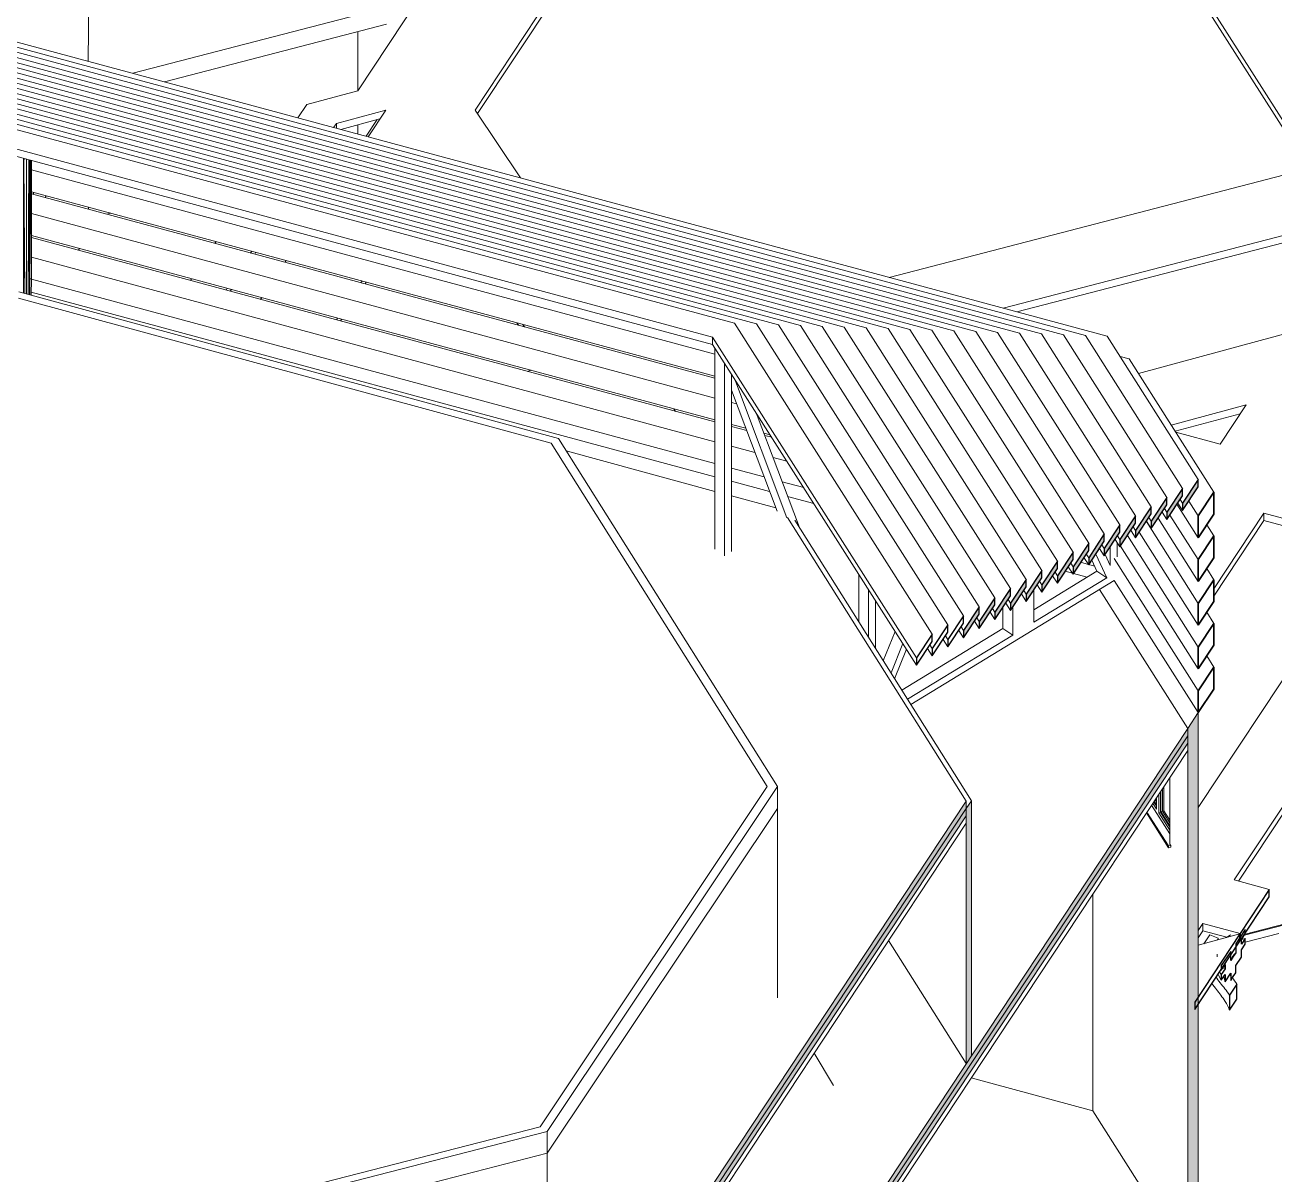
# Model space of a CAD drawing. Header units: millimetres. Extents: x -40531 to 31993, y -28732 to 45416.
# Drawn here: x 11790 to 24964, y 15645 to 27770 of the extents above; entities that cross this region are included whole.
import ezdxf

# ---------------------------------------------------------------- set-up
doc = ezdxf.new("R2010")
doc.units = ezdxf.units.MM
for name, color, linetype, lineweight in [('A-FLOR', 192, 'Continuous', 9), ('A-FLOR-FNSH', 192, 'Continuous', 35), ('A-FLOR-MCUT', 51, 'Continuous', 9), ('A-FLOR-PATT', 8, 'Continuous', 35), ('A-GENM', 13, 'Continuous', 9), ('A-GLAZ', 151, 'Continuous', 9), ('A-ROOF', 132, 'Continuous', 9), ('A-WALL', 113, 'Continuous', 9), ('A-WALL-PATT', 111, 'Continuous', 25), ('I-WALL', 2, 'Continuous', 9), ('S-FNDN', 32, 'Continuous', 9)]:
    doc.layers.add(name, color=color, linetype=linetype, lineweight=lineweight)
pattern_1 = [(56.539, (-661.76, 9741.72), (316.28975, 634.84372), [23.663, -406.57, 23.663, -2701.146]), (56.539, (-661.76, 9741.72), (316.28975, 634.84372), [-453.896, -406.57, 23.663, -836.803, -1434.11]), (56.539, (-661.76, 9741.72), (316.28975, 634.84372), [-1720.932, 23.663, -406.57, 23.663, -980.214]), (56.539, (-661.76, 9741.72), (316.28975, 634.84372), [-2174.828, -263.159, 23.663, -693.392]), (117.634, (-543.15, 9999.32), (-226.6229, 120.31486), [14.065, -241.654, -1619.554]), (117.634, (-543.15, 9999.32), (-226.6229, 120.31486), [-255.719, 14.065, -241.654, -1363.835]), (117.634, (-543.15, 9999.32), (-226.6229, 120.31486), [-511.438, 14.065, -497.373, -852.397]), (117.634, (-543.15, 9999.32), (-226.6229, 120.31486), [-1022.876, 14.065, -241.654, -596.678]), (117.634, (-543.15, 9999.32), (-226.6229, 120.31486), [-1278.595, 14.065, -156.415, -426.198]), (117.634, (-543.15, 9999.32), (-226.6229, 120.31486), [-1449.074, 14.065, -412.134]), (258.548, (-503.62, 10371.69), (-89.66235, -755.15797), [32.855, -564.514, -3783.336]), (258.548, (-503.62, 10371.69), (-89.66235, -755.15797), [-597.369, 32.855, -564.514, -3185.967]), (258.548, (-503.62, 10371.69), (-89.66235, -755.15797), [-1194.738, 32.855, -1161.882, -1991.23]), (258.548, (-503.62, 10371.69), (-89.66235, -755.15797), [-2389.475, 32.855, -564.514, -1393.861]), (258.548, (-503.62, 10371.69), (-89.66235, -755.15797), [-2986.844, 32.855, -365.391, -995.615]), (258.548, (-503.62, 10371.69), (-89.66235, -755.15797), [-3385.09, 32.855, -962.76])]

# ---------------------------------------------------------------- blocks, each defined once
blk = doc.blocks.new('HOOR LIGHT - HOOR LIGHT-165948-3D Section')
at = {"layer": 'A-GENM'}
h = blk.add_hatch(color=32, dxfattribs=at)
h.paths.add_polyline_path([(13987, 7498), (14152, 7748), (14152, 7825), (13987, 7575)], flags=0)
h.paths.add_polyline_path([(24000, 22648), (24165, 22898), (24165, 22975), (24000, 22725)], flags=0)
for p, q in [((23205, 24485), (11707, 27590)), ((24165, 22975), (23205, 24485)), ((24000, 22648), (23950, 22726)), ((23975, 22764), (24000, 22725))]:
    blk.add_line(p, q, dxfattribs=at)
at = {"layer": 'A-GENM', "color": 3, "lineweight": 25}
for p, q in [((24165, 22975), (24000, 22725)), ((24165, 22898), (24165, 22975)), ((24000, 22648), (24165, 22898)), ((24000, 22725), (24000, 22648))]:
    blk.add_line(p, q, dxfattribs=at)
blk = doc.blocks.new('HOOR LIGHT1 - HOOR LIGHT-166020-3D Section')
at = {"layer": 'A-GENM'}
h = blk.add_hatch(color=32, dxfattribs=at)
h.paths.add_polyline_path([(14152, 7902), (14317, 8152), (14317, 8229), (14152, 7979)], flags=0)
h.paths.add_polyline_path([(23834, 22552), (24000, 22802), (24000, 22879), (23834, 22629)], flags=0)
for p, q in [((22974, 24493), (11705, 27536)), ((24000, 22879), (22974, 24493)), ((23810, 22668), (23834, 22629)), ((23834, 22552), (23785, 22630))]:
    blk.add_line(p, q, dxfattribs=at)
at = {"layer": 'A-GENM', "color": 3, "lineweight": 25}
for p, q in [((24000, 22879), (23834, 22629)), ((23834, 22552), (24000, 22802)), ((24000, 22802), (24000, 22879)), ((23834, 22629), (23834, 22552))]:
    blk.add_line(p, q, dxfattribs=at)
blk = doc.blocks.new('HOOR LIGHT2 - HOOR LIGHT-166050-3D Section')
at = {"layer": 'A-GENM'}
h = blk.add_hatch(color=32, dxfattribs=at)
h.paths.add_polyline_path([(14317, 8305), (14482, 8555), (14482, 8632), (14317, 8382)], flags=0)
h.paths.add_polyline_path([(23669, 22456), (23834, 22706), (23834, 22783), (23669, 22533)], flags=0)
for p, q in [((22743, 24501), (11703, 27482)), ((23834, 22783), (22743, 24501)), ((23669, 22456), (23620, 22534)), ((23644, 22572), (23669, 22533))]:
    blk.add_line(p, q, dxfattribs=at)
at = {"layer": 'A-GENM', "color": 3, "lineweight": 25}
for p, q in [((23834, 22783), (23669, 22533)), ((23669, 22456), (23834, 22706)), ((23834, 22706), (23834, 22783)), ((23669, 22533), (23669, 22456))]:
    blk.add_line(p, q, dxfattribs=at)
blk = doc.blocks.new('HOOR LIGHT3 - HOOR LIGHT-166080-3D Section')
at = {"layer": 'A-GENM'}
h = blk.add_hatch(color=32, dxfattribs=at)
h.paths.add_polyline_path([(14482, 8709), (14647, 8959), (14647, 9036), (14482, 8786)], flags=0)
h.paths.add_polyline_path([(23504, 22360), (23669, 22610), (23669, 22687), (23504, 22437), (23504, 22409)], flags=0)
for p, q in [((22511, 24510), (11701, 27428)), ((23669, 22687), (22511, 24510)), ((23504, 22360), (23454, 22438)), ((23479, 22476), (23504, 22437))]:
    blk.add_line(p, q, dxfattribs=at)
at = {"layer": 'A-GENM', "color": 3, "lineweight": 25}
for p, q in [((23669, 22687), (23504, 22437)), ((23669, 22610), (23669, 22687)), ((23504, 22360), (23669, 22610)), ((23504, 22437), (23504, 22360))]:
    blk.add_line(p, q, dxfattribs=at)
blk = doc.blocks.new('HOOR LIGHT4 - HOOR LIGHT-166110-3D Section')
at = {"layer": 'A-GENM'}
h = blk.add_hatch(color=32, dxfattribs=at)
h.paths.add_polyline_path([(14647, 9113), (14813, 9362), (14813, 9439), (14647, 9190), (14647, 9153)], flags=0)
h.paths.add_polyline_path([(23339, 22264), (23504, 22514), (23504, 22591), (23339, 22341)], flags=0)
for p, q in [((22280, 24518), (11698, 27375)), ((23504, 22591), (22280, 24518)), ((23339, 22264), (23289, 22342)), ((23314, 22380), (23339, 22341))]:
    blk.add_line(p, q, dxfattribs=at)
at = {"layer": 'A-GENM', "color": 3, "lineweight": 25}
for p, q in [((23504, 22591), (23339, 22341)), ((23504, 22514), (23504, 22591)), ((23339, 22264), (23504, 22514)), ((23339, 22341), (23339, 22264))]:
    blk.add_line(p, q, dxfattribs=at)
blk = doc.blocks.new('HOOR LIGHT5 - HOOR LIGHT-166140-3D Section')
at = {"layer": 'A-GENM'}
h = blk.add_hatch(color=32, dxfattribs=at)
h.paths.add_polyline_path([(14813, 9516), (14978, 9766), (14978, 9843), (14813, 9593)], flags=0)
h.paths.add_polyline_path([(23174, 22168), (23339, 22418), (23339, 22495), (23174, 22245)], flags=0)
for p, q in [((22049, 24526), (11696, 27321)), ((23339, 22495), (22049, 24526)), ((23149, 22284), (23174, 22245)), ((23174, 22168), (23124, 22246))]:
    blk.add_line(p, q, dxfattribs=at)
at = {"layer": 'A-GENM', "color": 3, "lineweight": 25}
for p, q in [((23339, 22495), (23174, 22245)), ((23174, 22168), (23339, 22418)), ((23339, 22418), (23339, 22495)), ((23174, 22245), (23174, 22168))]:
    blk.add_line(p, q, dxfattribs=at)
blk = doc.blocks.new('HOOR LIGHT6 - HOOR LIGHT-166170-3D Section')
at = {"layer": 'A-GENM'}
h = blk.add_hatch(color=32, dxfattribs=at)
h.paths.add_polyline_path([(14978, 9920), (15143, 10170), (15143, 10247), (14978, 9997), (14978, 9933)], flags=0)
h.paths.add_polyline_path([(23009, 22072), (23174, 22322), (23174, 22399), (23009, 22149)], flags=0)
for p, q in [((21818, 24534), (11694, 27267)), ((23174, 22399), (21818, 24534)), ((23009, 22072), (22959, 22150)), ((22984, 22188), (23009, 22149))]:
    blk.add_line(p, q, dxfattribs=at)
at = {"layer": 'A-GENM', "color": 3, "lineweight": 25}
for p, q in [((23174, 22399), (23009, 22149)), ((23174, 22322), (23174, 22399)), ((23009, 22072), (23174, 22322)), ((23009, 22149), (23009, 22072))]:
    blk.add_line(p, q, dxfattribs=at)
blk = doc.blocks.new('HOOR LIGHT7 - HOOR LIGHT-166200-3D Section')
at = {"layer": 'A-GENM'}
h = blk.add_hatch(color=32, dxfattribs=at)
h.paths.add_polyline_path([(15143, 10323), (15308, 10573), (15308, 10650), (15143, 10400)], flags=0)
h.paths.add_polyline_path([(22844, 21976), (23009, 22226), (23009, 22303), (22844, 22053), (22844, 22019)], flags=0)
for p, q in [((21586, 24542), (11692, 27214)), ((23009, 22303), (21586, 24542)), ((22844, 21976), (22794, 22054)), ((22819, 22092), (22844, 22053))]:
    blk.add_line(p, q, dxfattribs=at)
at = {"layer": 'A-GENM', "color": 3, "lineweight": 25}
for p, q in [((23009, 22303), (22844, 22053)), ((23009, 22226), (23009, 22303)), ((22844, 21976), (23009, 22226)), ((22844, 22053), (22844, 21976))]:
    blk.add_line(p, q, dxfattribs=at)
blk = doc.blocks.new('HOOR LIGHT8 - HOOR LIGHT-166230-3D Section')
at = {"layer": 'A-GENM'}
h = blk.add_hatch(color=32, dxfattribs=at)
h.paths.add_polyline_path([(15308, 10727), (15473, 10977), (15473, 11054), (15308, 10804)], flags=0)
h.paths.add_polyline_path([(22679, 21880), (22844, 22130), (22844, 22207), (22679, 21957)], flags=0)
for p, q in [((21355, 24550), (11689, 27160)), ((22844, 22207), (21355, 24550)), ((22679, 21880), (22629, 21958)), ((22654, 21996), (22679, 21957))]:
    blk.add_line(p, q, dxfattribs=at)
at = {"layer": 'A-GENM', "color": 3, "lineweight": 25}
for p, q in [((22844, 22207), (22679, 21957)), ((22844, 22130), (22844, 22207)), ((22679, 21880), (22844, 22130)), ((22679, 21957), (22679, 21880))]:
    blk.add_line(p, q, dxfattribs=at)
blk = doc.blocks.new('HOOR LIGHT9 - HOOR LIGHT-166260-3D Section')
at = {"layer": 'A-GENM'}
h = blk.add_hatch(color=32, dxfattribs=at)
h.paths.add_polyline_path([(15473, 11131), (15638, 11381), (15638, 11457), (15473, 11208)], flags=0)
h.paths.add_polyline_path([(22514, 21784), (22679, 22034), (22679, 22111), (22514, 21861)], flags=0)
for p, q in [((21124, 24558), (11687, 27106)), ((22679, 22111), (21124, 24558)), ((22489, 21900), (22514, 21861)), ((22514, 21784), (22464, 21862))]:
    blk.add_line(p, q, dxfattribs=at)
at = {"layer": 'A-GENM', "color": 3, "lineweight": 25}
for p, q in [((22679, 22111), (22514, 21861)), ((22514, 21784), (22679, 22034)), ((22679, 22034), (22679, 22111)), ((22514, 21861), (22514, 21784))]:
    blk.add_line(p, q, dxfattribs=at)
blk = doc.blocks.new('HOOR LIGHT10 - HOOR LIGHT-166290-3D Section')
at = {"layer": 'A-GENM'}
h = blk.add_hatch(color=32, dxfattribs=at)
h.paths.add_polyline_path([(15638, 11534), (15803, 11784), (15803, 11861), (15638, 11611)], flags=0)
h.paths.add_polyline_path([(22349, 21688), (22514, 21938), (22514, 22015), (22349, 21765)], flags=0)
for p, q in [((20893, 24566), (11685, 27052)), ((22514, 22015), (20893, 24566)), ((22349, 21688), (22299, 21766)), ((22324, 21804), (22349, 21765))]:
    blk.add_line(p, q, dxfattribs=at)
at = {"layer": 'A-GENM', "color": 3, "lineweight": 25}
for p, q in [((22514, 22015), (22349, 21765)), ((22514, 21938), (22514, 22015)), ((22349, 21688), (22514, 21938)), ((22349, 21765), (22349, 21688))]:
    blk.add_line(p, q, dxfattribs=at)
blk = doc.blocks.new('HOOR LIGHT11 - HOOR LIGHT-166320-3D Section')
at = {"layer": 'A-GENM'}
h = blk.add_hatch(color=32, dxfattribs=at)
h.paths.add_polyline_path([(15803, 11938), (15968, 12188), (15968, 12265), (15803, 12015)], flags=0)
h.paths.add_polyline_path([(22183, 21592), (22349, 21842), (22349, 21919), (22183, 21669), (22183, 21629)], flags=0)
for p, q in [((20662, 24574), (11682, 26999)), ((22349, 21919), (20662, 24574)), ((22183, 21592), (22134, 21670)), ((22159, 21708), (22183, 21669))]:
    blk.add_line(p, q, dxfattribs=at)
at = {"layer": 'A-GENM', "color": 3, "lineweight": 25}
for p, q in [((22349, 21919), (22183, 21669)), ((22349, 21842), (22349, 21919)), ((22183, 21592), (22349, 21842)), ((22183, 21669), (22183, 21592))]:
    blk.add_line(p, q, dxfattribs=at)
blk = doc.blocks.new('HOOR LIGHT12 - HOOR LIGHT-166350-3D Section')
at = {"layer": 'A-GENM'}
h = blk.add_hatch(color=32, dxfattribs=at)
h.paths.add_polyline_path([(15968, 12342), (16133, 12591), (16133, 12668), (15968, 12418)], flags=0)
h.paths.add_polyline_path([(22018, 21496), (22183, 21746), (22183, 21823), (22018, 21573)], flags=0)
for p, q in [((20430, 24582), (11680, 26945)), ((22183, 21823), (20430, 24582)), ((21993, 21612), (22018, 21573)), ((22018, 21496), (21969, 21574))]:
    blk.add_line(p, q, dxfattribs=at)
at = {"layer": 'A-GENM', "color": 3, "lineweight": 25}
for p, q in [((22183, 21823), (22018, 21573)), ((22018, 21496), (22183, 21746)), ((22183, 21746), (22183, 21823)), ((22018, 21573), (22018, 21496))]:
    blk.add_line(p, q, dxfattribs=at)
blk = doc.blocks.new('HOOR LIGHT13 - HOOR LIGHT-166380-3D Section')
at = {"layer": 'A-GENM'}
h = blk.add_hatch(color=32, dxfattribs=at)
h.paths.add_polyline_path([(16133, 12745), (16298, 12995), (16298, 13072), (16133, 12822)], flags=0)
h.paths.add_polyline_path([(21853, 21400), (22018, 21650), (22018, 21727), (21853, 21477)], flags=0)
for p, q in [((20199, 24590), (11678, 26891)), ((22018, 21727), (20199, 24590)), ((21853, 21400), (21803, 21478)), ((21828, 21516), (21853, 21477))]:
    blk.add_line(p, q, dxfattribs=at)
at = {"layer": 'A-GENM', "color": 3, "lineweight": 25}
for p, q in [((22018, 21727), (21853, 21477)), ((21853, 21400), (22018, 21650)), ((22018, 21650), (22018, 21727)), ((21853, 21477), (21853, 21400))]:
    blk.add_line(p, q, dxfattribs=at)
blk = doc.blocks.new('HOOR LIGHT14 - HOOR LIGHT-166410-3D Section')
at = {"layer": 'A-GENM'}
h = blk.add_hatch(color=32, dxfattribs=at)
h.paths.add_polyline_path([(16298, 13149), (16463, 13399), (16463, 13476), (16298, 13226)], flags=0)
h.paths.add_polyline_path([(21688, 21304), (21853, 21554), (21852, 21629), (21688, 21381)], flags=0)
for p, q in [((19968, 24598), (11676, 26837)), ((21853, 21631), (19968, 24598)), ((21688, 21304), (21638, 21382)), ((21663, 21420), (21688, 21381))]:
    blk.add_line(p, q, dxfattribs=at)
at = {"layer": 'A-GENM', "color": 3, "lineweight": 25}
for p, q in [((21853, 21631), (21688, 21381)), ((21853, 21554), (21853, 21631)), ((21688, 21304), (21853, 21554)), ((21688, 21381), (21688, 21304))]:
    blk.add_line(p, q, dxfattribs=at)
blk = doc.blocks.new('HOOR LIGHT15 - HOOR LIGHT-166476-3D Section')
at = {"layer": 'A-GENM'}
for p, q in [((19737, 24607), (11673, 26784)), ((21688, 21535), (19737, 24607)), ((21523, 21208), (21473, 21286)), ((21498, 21324), (21523, 21285))]:
    blk.add_line(p, q, dxfattribs=at)
at = {"layer": 'A-GENM', "lineweight": 25}
for p, q in [((21688, 21535), (21523, 21285)), ((21688, 21458), (21688, 21535)), ((21523, 21208), (21688, 21458)), ((21523, 21285), (21523, 21208))]:
    blk.add_line(p, q, dxfattribs=at)
blk = doc.blocks.new('HOOR LIGHT16 - HOOR LIGHT-166506-3D Section')
at = {"layer": 'A-GENM'}
for p, q in [((19506, 24615), (11671, 26730)), ((21523, 21439), (19506, 24615)), ((21333, 21228), (21358, 21189)), ((21358, 21112), (21308, 21190))]:
    blk.add_line(p, q, dxfattribs=at)
at = {"layer": 'A-GENM', "lineweight": 25}
for p, q in [((21523, 21439), (21358, 21189)), ((21358, 21112), (21523, 21362)), ((21523, 21362), (21523, 21439)), ((21358, 21189), (21358, 21112))]:
    blk.add_line(p, q, dxfattribs=at)
blk = doc.blocks.new('HOOR LIGHT17 - HOOR LIGHT-166536-3D Section')
at = {"layer": 'A-GENM'}
for p, q in [((19274, 24623), (11669, 26676)), ((11667, 26469), (19043, 24477)), ((19043, 24400), (11667, 26392)), ((21358, 21343), (19274, 24623)), ((19043, 24477), (21193, 21093)), ((19043, 24400), (19043, 24477)), ((21193, 21016), (19043, 24400))]:
    blk.add_line(p, q, dxfattribs=at)
at = {"layer": 'A-GENM', "lineweight": 25}
for p, q in [((21358, 21343), (21193, 21093)), ((21358, 21266), (21358, 21343)), ((21193, 21016), (21358, 21266)), ((21193, 21093), (21193, 21016))]:
    blk.add_line(p, q, dxfattribs=at)
blk = doc.blocks.new('TRUESS2 - TRUESS-173441-3D Section')
at = {"layer": 'A-GENM'}
for p, q in [((19066, 22239), (19066, 24365)), ((19169, 24202), (19169, 22170)), ((19242, 22214), (19242, 24088)), ((19272, 24039), (19826, 22570)), ((19722, 22640), (19242, 23916)), ((19958, 22469), (19502, 23677)), ((23237, 22264), (23237, 22068)), ((23310, 22157), (23310, 22310)), ((23084, 22186), (23199, 21936)), ((23237, 22068), (23184, 22183)), ((22430, 21599), (23095, 22005)), ((23095, 22005), (23042, 22122)), ((23199, 21936), (23095, 22005)), ((20585, 21472), (20585, 21973)), ((21134, 20599), (23279, 21908)), ((23199, 21936), (22430, 21467)), ((20688, 21810), (20688, 21307)), ((22430, 21467), (22430, 21811)), ((20761, 21192), (20761, 21696)), ((22104, 21401), (22104, 21626)), ((22208, 21629), (22208, 21331)), ((20843, 21061), (20968, 21371)), ((21039, 20751), (22104, 21401)), ((22208, 21331), (22104, 21401)), ((21048, 21244), (20924, 20933)), ((22208, 21331), (21099, 20655)), ((20962, 20872), (21087, 21183))]:
    blk.add_line(p, q, dxfattribs=at)
blk = doc.blocks.new('TRUESS3 - TRUESS-173606-3D Section')
at = {"layer": 'A-GENM'}
for p, q in [((11624, 24930), (11624, 26381)), ((11774, 26363), (11774, 24942)), ((11777, 26328), (11780, 26361)), ((11806, 26354), (11806, 24934)), ((11807, 24933), (11807, 26354)), ((11789, 24938), (11777, 26328)), ((11832, 26347), (11822, 24929)), ((11823, 24929), (11834, 26347)), ((11837, 26346), (11837, 24925)), ((11842, 24924), (11842, 26344)), ((11844, 26344), (11858, 25090)), ((11859, 25233), (11847, 26343)), ((11859, 26340), (11859, 25233)), ((11860, 26265), (11860, 26339)), ((11776, 26194), (11787, 24939)), ((11776, 24942), (11776, 26194)), ((11860, 25804), (11860, 26010)), ((11860, 25342), (11860, 25549)), ((11858, 25090), (11842, 25090)), ((11858, 25090), (11854, 24920)), ((11856, 24920), (11860, 25088))]:
    blk.add_line(p, q, dxfattribs=at)
blk = doc.blocks.new('Family1 - Family1-218933-3D Section')
at = {"layer": 'A-GENM'}
for p, q in [((17479, 30373), (15300, 27076)), ((22895, 30164), (25372, 26265)), ((25330, 26254), (22895, 30088)), ((16539, 26873), (18533, 29891)), ((18533, 29814), (16564, 26835)), ((15300, 27076), (14762, 26931)), ((14762, 26931), (14669, 26790)), ((15074, 26732), (15595, 26873)), ((15534, 26779), (15121, 26668)), ((15595, 26873), (15409, 26590)), ((17015, 26157), (16539, 26873)), ((15045, 26689), (15074, 26732)), ((15074, 26732), (15074, 26681)), ((25372, 26265), (20906, 25106)), ((22106, 24782), (25718, 25720)), ((25718, 25643), (22251, 24743)), ((13806, 25485), (13794, 25466)), ((14170, 25364), (14182, 25383)), ((14226, 25372), (14213, 25352)), ((14546, 25285), (14533, 25266)), ((13548, 25093), (13535, 25074)), ((15334, 25050), (15346, 25069)), ((15389, 25057), (15377, 25038)), ((13911, 24973), (13924, 24992)), ((13967, 24980), (13954, 24961)), ((14287, 24894), (14275, 24874)), ((15075, 24658), (15087, 24677)), ((15131, 24666), (15118, 24647)), ((16997, 24601), (16979, 24628)), ((17041, 24611), (17059, 24584)), ((25183, 24538), (24817, 24439)), ((24817, 24439), (23533, 24093)), ((17130, 24126), (17088, 24115)), ((18651, 23693), (18633, 23720)), ((23880, 23548), (24669, 23761)), ((24669, 23761), (24395, 23347)), ((24607, 23667), (23921, 23483)), ((24395, 23347), (23927, 23473)), ((24330, 21821), (24858, 22619)), ((24858, 22542), (24330, 21744)), ((24858, 22619), (26012, 22308)), ((24858, 22542), (24858, 22619)), ((25968, 22243), (24858, 22542)), ((26012, 22308), (24165, 19513)), ((24545, 18748), (26764, 22105)), ((26764, 22028), (24588, 18736)), ((24914, 18648), (24545, 18748)), ((24165, 18215), (24213, 18289)), ((24213, 18212), (24165, 18138)), ((24213, 18289), (24606, 18183)), ((24213, 18212), (24213, 18289)), ((24467, 18143), (24213, 18212)), ((24604, 18179), (24165, 18060))]:
    blk.add_line(p, q, dxfattribs=at)
at = {"layer": 'A-GENM', "lineweight": 25}
for p, q in [((24914, 18648), (24606, 18183)), ((24914, 18571), (24914, 18648)), ((24606, 18106), (24914, 18571)), ((24606, 18183), (24606, 18106)), ((24604, 18179), (24128, 17459)), ((24128, 17382), (24604, 18102)), ((24604, 18102), (24604, 18179)), ((24128, 17459), (24128, 17382))]:
    blk.add_line(p, q, dxfattribs=at)
blk = doc.blocks.new('Family8 - COLUMN-V23-3D Section')
at = {"layer": 'A-GENM', "lineweight": 25}
for p, q in [((24660, 18225), (24561, 18076)), ((24660, 18179), (24660, 18225)), ((24561, 18076), (24561, 17981)), ((24620, 18119), (24660, 18179)), ((24660, 18130), (24620, 18070)), ((24620, 18070), (24620, 18119)), ((24620, 18012), (24660, 18072)), ((24660, 18072), (24660, 18130)), ((24507, 17993), (24408, 17845)), ((24507, 17898), (24507, 17993)), ((24534, 17940), (24507, 17898)), ((24561, 17981), (24534, 17940)), ((24561, 17846), (24620, 17935)), ((24620, 17935), (24620, 18012)), ((24408, 17798), (24448, 17858)), ((24408, 17845), (24408, 17798)), ((24448, 17809), (24408, 17749)), ((24448, 17858), (24448, 17809)), ((24561, 17770), (24561, 17846)), ((24408, 17692), (24448, 17752)), ((24408, 17749), (24408, 17692)), ((24448, 17675), (24507, 17764)), ((24448, 17752), (24448, 17675)), ((24507, 17764), (24507, 17687)), ((24507, 17687), (24534, 17728)), ((24534, 17728), (24561, 17770)), ((24573, 17650), (24495, 17533)), ((24495, 17533), (24495, 17375)), ((24573, 17492), (24573, 17650)), ((24495, 17375), (24573, 17492))]:
    blk.add_line(p, q, dxfattribs=at)
at = {"layer": 'A-GENM'}
for p, q in [((24285, 18171), (24223, 18076)), ((24285, 18171), (24376, 18133)), ((24364, 18114), (24376, 18133)), ((24376, 18133), (24373, 18117)), ((24620, 18120), (24660, 18130)), ((24363, 17966), (24363, 17938)), ((24405, 17802), (24408, 17798)), ((24435, 17813), (24435, 17810)), ((24448, 17809), (24437, 17843)), ((24408, 17749), (24389, 17778)), ((24498, 17750), (24507, 17738))]:
    blk.add_line(p, q, dxfattribs=at)
for points in [[(24464, 18141, 0), (24502, 18167, 0), (24509, 18171, 0)], [(24507, 17898, 0), (24514, 17920, 0), (24526, 17942, 0)], [(24526, 17942, 0), (24542, 17962, 0), (24561, 17981, 0)], [(24308, 17654, 0), (24319, 17640, 0), (24332, 17623, 0), (24345, 17607, 0), (24357, 17592, 0), (24369, 17577, 0), (24381, 17562, 0), (24392, 17547, 0), (24404, 17532, 0), (24415, 17516, 0), (24426, 17500, 0), (24438, 17483, 0), (24449, 17465, 0), (24461, 17446, 0), (24473, 17425, 0), (24484, 17402, 0), (24495, 17375, 0)], [(24495, 17533, 0), (24483, 17551, 0), (24470, 17568, 0), (24458, 17584, 0), (24445, 17600, 0), (24433, 17616, 0), (24420, 17632, 0), (24407, 17648, 0), (24394, 17664, 0), (24382, 17680, 0), (24371, 17696, 0), (24359, 17712, 0), (24353, 17722, 0)], [(24408, 17692, 0), (24385, 17728, 0), (24373, 17755, 0)], [(24448, 17675, 0), (24437, 17712, 0), (24435, 17732, 0)], [(24525, 17715, 0), (24535, 17702, 0), (24548, 17685, 0), (24560, 17668, 0), (24573, 17650, 0)]]:
    blk.add_polyline3d(points, dxfattribs=at)
blk = doc.blocks.new('elman - elman-246418-3D Section')
at = {"layer": 'A-GENM'}
for p, q in [((17548, 32020), (17647, 31993)), ((17647, 31993), (17605, 31930)), ((17647, 31864), (17647, 31993)), ((18315, 31360), (18150, 31111)), ((18215, 31094), (18379, 31343)), ((18326, 31064), (18326, 31262)), ((18510, 31308), (18510, 31283)), ((19247, 30815), (19247, 30980)), ((19431, 31059), (19431, 30765)), ((19490, 30749), (19490, 31043)), ((19934, 30854), (19973, 30913)), ((20967, 30446), (20914, 30365)), ((20978, 30348), (21059, 30470)), ((21090, 30318), (21090, 30478)), ((21274, 30525), (21274, 30268)), ((21332, 30252), (21332, 30509)), ((21650, 30166), (21795, 30385)), ((21979, 30335), (21835, 30116)), ((21899, 30099), (22044, 30317)), ((22011, 30069), (22011, 30267)), ((22195, 30277), (22195, 30019)), ((22253, 30003), (22253, 30261)), ((22572, 29917), (22716, 30136)), ((22898, 30083), (22756, 29868)), ((22821, 29850), (22935, 30024)), ((22932, 29820), (22932, 30019)), ((24414, 29420), (24558, 29638)), ((24743, 29589), (24598, 29370)), ((24663, 29353), (24807, 29571)), ((24774, 29323), (24774, 29521)), ((24959, 29530), (24959, 29273)), ((25017, 29257), (25017, 29515)), ((25335, 29171), (25480, 29390)), ((25664, 29340), (25519, 29121)), ((25584, 29104), (25729, 29322)), ((25695, 29074), (25695, 29272)), ((25880, 29282), (25880, 29024)), ((25938, 29008), (25938, 29266)), ((26256, 28922), (26295, 28982)), ((27330, 28905), (27342, 28923)), ((27526, 28873), (27437, 28737)), ((27474, 28679), (27591, 28856)), ((27538, 28578), (27538, 28775)), ((27722, 28820), (27722, 28527)), ((27780, 28511), (27780, 28805)), ((28702, 28262), (28702, 28359)), ((29020, 28176), (29185, 28425)), ((29369, 28376), (29204, 28127)), ((29269, 28109), (29434, 28358)), ((29380, 28079), (29380, 28278)), ((29564, 28323), (29564, 28029)), ((29623, 28014), (29623, 28307)), ((31465, 28263), (31047, 27629)), ((31341, 28296), (31465, 28263)), ((31465, 26263), (31465, 28263)), ((30862, 27679), (31027, 27928)), ((31111, 27612), (31407, 28059)), ((31407, 28059), (31407, 26175)), ((31223, 27582), (31223, 27780)), ((31223, 26931), (31223, 27345)), ((31223, 26224), (31223, 26853)), ((31223, 26224), (31407, 26175)), ((31407, 26175), (31465, 26263))]:
    blk.add_line(p, q, dxfattribs=at)
blk = doc.blocks.new('Arched _2_ - Arched _2_ 2-V36-3D Section')
at = {"layer": 'A-GLAZ'}
for p, q in [((23748, 19458), (23748, 19653)), ((23765, 19678), (23765, 19462)), ((23769, 19685), (23769, 19469)), ((23786, 19474), (23786, 19711)), ((23803, 19478), (23803, 19735)), ((23864, 19236), (23673, 19538)), ((23723, 19497), (23685, 19557)), ((23695, 19572), (23723, 19527)), ((23699, 19579), (23723, 19541)), ((23723, 19574), (23710, 19595)), ((23723, 19603), (23719, 19609)), ((23723, 19615), (23723, 19497)), ((23851, 19087), (23617, 19455)), ((23624, 19464), (23851, 19107)), ((23765, 19462), (23748, 19458)), ((23864, 19275), (23748, 19458)), ((23765, 19462), (23864, 19305)), ((23769, 19469), (23786, 19474)), ((23769, 19469), (23864, 19319)), ((23786, 19474), (23803, 19478)), ((23864, 19351), (23786, 19474)), ((23864, 19381), (23803, 19478)), ((23851, 19107), (23874, 19113)), ((23851, 19107), (23851, 19087)), ((23874, 19113), (23864, 19127)), ((23874, 19113), (23874, 19093)), ((23874, 19093), (23851, 19087))]:
    blk.add_line(p, q, dxfattribs=at)
blk = doc.blocks.new('POLYGON HOORNO1 - POLYGON HOORNO-266158-3D Section')
at = {"layer": 'A-ROOF'}
for p, q in [((19066, 23581), (11860, 25526)), ((11859, 25319), (19066, 23373)), ((19066, 23142), (11860, 25088)), ((19402, 23490), (19242, 23533)), ((19242, 23325), (19489, 23258)), ((19667, 23419), (19592, 23439)), ((19680, 23207), (19826, 23167)), ((19586, 23001), (19242, 23094)), ((20003, 22889), (19776, 22950)), ((23279, 22139), (24165, 20744)), ((23005, 22078), (22926, 22100)), ((23070, 22061), (23012, 22076)), ((24165, 20514), (23279, 21908)), ((24330, 20994), (24255, 21112))]:
    blk.add_line(p, q, dxfattribs=at)
at = {"layer": 'A-ROOF', "lineweight": 35}
for p, q in [((24330, 20994), (24165, 20744)), ((24330, 20763), (24330, 20994)), ((24165, 20514), (24330, 20763)), ((24165, 20744), (24165, 20514))]:
    blk.add_line(p, q, dxfattribs=at)
blk = doc.blocks.new('POLYGON HOORNO2 - POLYGON HOORNO-266412-3D Section')
at = {"layer": 'A-ROOF'}
for p, q in [((19066, 24042), (11860, 25988)), ((11859, 25780), (19066, 23834)), ((19066, 23603), (11859, 25549)), ((19242, 23787), (19296, 23772)), ((19392, 23515), (19242, 23556)), ((19649, 23446), (19583, 23464)), ((24165, 20975), (23343, 22269)), ((23417, 22382), (24165, 21206)), ((24330, 21456), (24255, 21573))]:
    blk.add_line(p, q, dxfattribs=at)
at = {"layer": 'A-ROOF', "lineweight": 35}
for p, q in [((24330, 21456), (24165, 21206)), ((24330, 21225), (24330, 21456)), ((24165, 20975), (24330, 21225)), ((24165, 21206), (24165, 20975))]:
    blk.add_line(p, q, dxfattribs=at)
blk = doc.blocks.new('POLYGON HOORNO3 - POLYGON HOORNO-266474-3D Section')
at = {"layer": 'A-ROOF'}
for p, q in [((11859, 26241), (19066, 24296)), ((19066, 24065), (11859, 26011)), ((23617, 22530), (24165, 21667)), ((24165, 21436), (23542, 22417)), ((24330, 21917), (24255, 22035))]:
    blk.add_line(p, q, dxfattribs=at)
at = {"layer": 'A-ROOF', "lineweight": 35}
for p, q in [((24330, 21917), (24165, 21667)), ((24330, 21686), (24330, 21917)), ((24165, 21436), (24330, 21686)), ((24165, 21667), (24165, 21436))]:
    blk.add_line(p, q, dxfattribs=at)
blk = doc.blocks.new('POLYGON HOORNO4 - POLYGON HOORNO-266536-3D Section')
at = {"layer": 'A-ROOF'}
for p, q in [((24165, 21898), (23741, 22565)), ((23866, 22599), (24165, 22129)), ((24330, 22378), (24255, 22496))]:
    blk.add_line(p, q, dxfattribs=at)
at = {"layer": 'A-ROOF', "lineweight": 35}
for p, q in [((24330, 22378), (24165, 22129)), ((24330, 22148), (24330, 22378)), ((24165, 21898), (24330, 22148)), ((24165, 22129), (24165, 21898))]:
    blk.add_line(p, q, dxfattribs=at)
blk = doc.blocks.new('POLYGON HOORNO5 - POLYGON HOORNO-266598-3D Section')
at = {"layer": 'A-ROOF'}
for p, q in [((23436, 24246), (23340, 24272)), ((24330, 22840), (23436, 24246)), ((24165, 22359), (23940, 22712)), ((24065, 22747), (24165, 22590))]:
    blk.add_line(p, q, dxfattribs=at)
at = {"layer": 'A-ROOF', "lineweight": 35}
for p, q in [((24330, 22840), (24165, 22590)), ((24330, 22609), (24330, 22840)), ((24165, 22359), (24330, 22609)), ((24165, 22590), (24165, 22359))]:
    blk.add_line(p, q, dxfattribs=at)

msp = doc.modelspace()

# ---------------------------------------------------------------- hatches: boundary and pattern name
at = {"layer": 'A-FLOR-PATT', "lineweight": 9}
h = msp.add_hatch(dxfattribs=at)
h.set_pattern_fill('FP_2', color=256, style=0, pattern_type=2)
h.set_pattern_definition(pattern_1)
h.paths.add_polyline_path([(14097, 5204), (17492, 10340), (17492, 10417), (14097, 5281), (14097, 5254)], flags=0)
h.paths.add_polyline_path([(20612, 15062), (24055, 20270), (24055, 20347), (20612, 15139)], flags=0)
at = {"layer": 'A-FLOR-PATT'}
h = msp.add_hatch(color=256, dxfattribs=at)
h.paths.add_polyline_path([(14097, 5127), (17492, 10264), (17492, 10340), (14097, 5204), (14097, 5143)], flags=0)
h.paths.add_polyline_path([(20612, 14985), (24055, 20193), (24055, 20270), (20612, 15062), (20612, 15001)], flags=0)
at = {"layer": 'A-FLOR-PATT', "lineweight": 9}
h = msp.add_hatch(dxfattribs=at)
h.set_pattern_fill('FP_2', color=256, style=0, pattern_type=2)
h.set_pattern_definition(pattern_1)
h.paths.add_polyline_path([(16395, 11449), (21717, 19501), (21717, 19578), (16395, 11526), (16395, 11492)], flags=0)
at = {"layer": 'A-FLOR-PATT'}
msp.add_hatch(color=256, dxfattribs=at).paths.add_polyline_path([(16395, 11372), (21717, 19425), (21717, 19501), (16395, 11449)], flags=0)
at = {"layer": 'A-WALL-PATT', "lineweight": 9}
for points in [[(24055, 11734), (24165, 11900), (24165, 20514), (24055, 20347), (24055, 12067)], [(21717, 16810), (21772, 16893), (21772, 19585), (21717, 19501), (21717, 16951)]]:
    msp.add_hatch(color=256, dxfattribs=at).paths.add_polyline_path(points, flags=0)

# ---------------------------------------------------------------- linework, layer by layer
at = {"layer": 'A-FLOR'}
for p, q in [((15505, 26772), (15389, 26596)), ((11873, 25984), (11886, 26003)), ((12015, 25968), (12003, 25949)), ((12695, 25785), (12652, 25774)), ((12366, 25412), (12354, 25393)), ((17417, 23405), (11724, 24956)), ((19727, 19734), (17417, 23405)), ((19066, 22849), (17498, 23277)), ((19709, 22674), (19242, 22801)), ((21717, 19578), (19832, 22574)), ((17299, 16095), (19727, 19734)), ((19727, 19504), (17299, 15865)), ((24652, 18167), (25075, 18276)), ((11557, 14619), (17299, 16095)), ((17299, 15865), (11557, 14389))]:
    msp.add_line(p, q, dxfattribs=at)
at = {"layer": 'A-FLOR-FNSH', "color": 1, "lineweight": 18}
for p, q in [((24055, 20347), (20713, 15291)), ((24055, 20116), (24055, 20347)), ((20612, 14908), (24055, 20116)), ((21717, 19578), (16395, 11526)), ((21717, 19348), (21717, 19578)), ((16395, 11295), (21717, 19348))]:
    msp.add_line(p, q, dxfattribs=at)
at = {"layer": 'A-FLOR-MCUT'}
for p, q in [((24055, 20270), (20612, 15062)), ((24055, 20193), (20612, 14985)), ((21717, 19501), (16395, 11449)), ((21717, 19425), (16395, 11372))]:
    msp.add_line(p, q, dxfattribs=at)
at = {"layer": 'A-ROOF'}
for p, q in [((12473, 29715), (12458, 27387)), ((12926, 27261), (15604, 27956)), ((15604, 27778), (13261, 27170))]:
    msp.add_line(p, q, dxfattribs=at)
at = {"layer": 'A-WALL'}
for p, q in [((15300, 27699), (15300, 27076)), ((15300, 26716), (15300, 26620)), ((12459, 25826), (12459, 25849)), ((11860, 25088), (19066, 23142)), ((19066, 23003), (11857, 24950)), ((19242, 23094), (19586, 23001)), ((19644, 22847), (19242, 22956)), ((19776, 22950), (20003, 22889)), ((20110, 22721), (19834, 22796)), ((22838, 21984), (22762, 22005)), ((23005, 22078), (22926, 22100)), ((23070, 22061), (23012, 22076)), ((22993, 21943), (22848, 21982)), ((23279, 21908), (24165, 20514)), ((24055, 20347), (23123, 21813)), ((23864, 19829), (23864, 19127)), ((23051, 16313), (23051, 18598)), ((20317, 16580), (20112, 16919))]:
    msp.add_line(p, q, dxfattribs=at)
at = {"layer": 'A-WALL', "color": 1, "lineweight": 18}
for p, q in [((24165, 20514), (24055, 20347)), ((24165, 11900), (24165, 20514)), ((24055, 20116), (24055, 14733)), ((21772, 19585), (21717, 19501)), ((21772, 16893), (21772, 19585)), ((21717, 19348), (21717, 16810))]:
    msp.add_line(p, q, dxfattribs=at)
at = {"layer": 'I-WALL'}
for p, q in [((17340, 23356), (11723, 24887)), ((19618, 19735), (17340, 23356)), ((19910, 22545), (21772, 19585)), ((17224, 16145), (19618, 19735)), ((19727, 19734), (19727, 17504)), ((24658, 18177), (25082, 18286)), ((25013, 18183), (24660, 18091)), ((20899, 18110), (21717, 16810)), ((11558, 14688), (17224, 16145)), ((17299, 16095), (17299, 13865))]:
    msp.add_line(p, q, dxfattribs=at)
at = {"layer": 'S-FNDN'}
for p, q in [((23051, 16313), (21770, 16659)), ((24055, 14733), (23051, 16313))]:
    msp.add_line(p, q, dxfattribs=at)

# ---------------------------------------------------------------- block references
at = {"layer": 'A-GENM'}
for name in ['Family1 - Family1-218933-3D Section', 'elman - elman-246418-3D Section', 'HOOR LIGHT - HOOR LIGHT-165948-3D Section', 'HOOR LIGHT1 - HOOR LIGHT-166020-3D Section', 'HOOR LIGHT2 - HOOR LIGHT-166050-3D Section', 'HOOR LIGHT3 - HOOR LIGHT-166080-3D Section', 'HOOR LIGHT4 - HOOR LIGHT-166110-3D Section', 'HOOR LIGHT5 - HOOR LIGHT-166140-3D Section', 'HOOR LIGHT6 - HOOR LIGHT-166170-3D Section', 'HOOR LIGHT7 - HOOR LIGHT-166200-3D Section', 'HOOR LIGHT8 - HOOR LIGHT-166230-3D Section', 'HOOR LIGHT9 - HOOR LIGHT-166260-3D Section', 'HOOR LIGHT10 - HOOR LIGHT-166290-3D Section', 'HOOR LIGHT11 - HOOR LIGHT-166320-3D Section', 'HOOR LIGHT12 - HOOR LIGHT-166350-3D Section', 'HOOR LIGHT13 - HOOR LIGHT-166380-3D Section', 'HOOR LIGHT14 - HOOR LIGHT-166410-3D Section', 'HOOR LIGHT15 - HOOR LIGHT-166476-3D Section', 'HOOR LIGHT16 - HOOR LIGHT-166506-3D Section', 'HOOR LIGHT17 - HOOR LIGHT-166536-3D Section', 'TRUESS3 - TRUESS-173606-3D Section', 'TRUESS2 - TRUESS-173441-3D Section', 'Family8 - COLUMN-V23-3D Section']:
    msp.add_blockref(name, (0, 0), dxfattribs=at)
at = {"layer": 'A-GLAZ'}
msp.add_blockref('Arched _2_ - Arched _2_ 2-V36-3D Section', (0, 0), dxfattribs=at)
at = {"layer": 'A-ROOF'}
for name in ['POLYGON HOORNO3 - POLYGON HOORNO-266474-3D Section', 'POLYGON HOORNO2 - POLYGON HOORNO-266412-3D Section', 'POLYGON HOORNO1 - POLYGON HOORNO-266158-3D Section', 'POLYGON HOORNO5 - POLYGON HOORNO-266598-3D Section', 'POLYGON HOORNO4 - POLYGON HOORNO-266536-3D Section']:
    msp.add_blockref(name, (0, 0), dxfattribs=at)

doc.saveas('drawing.dxf')
